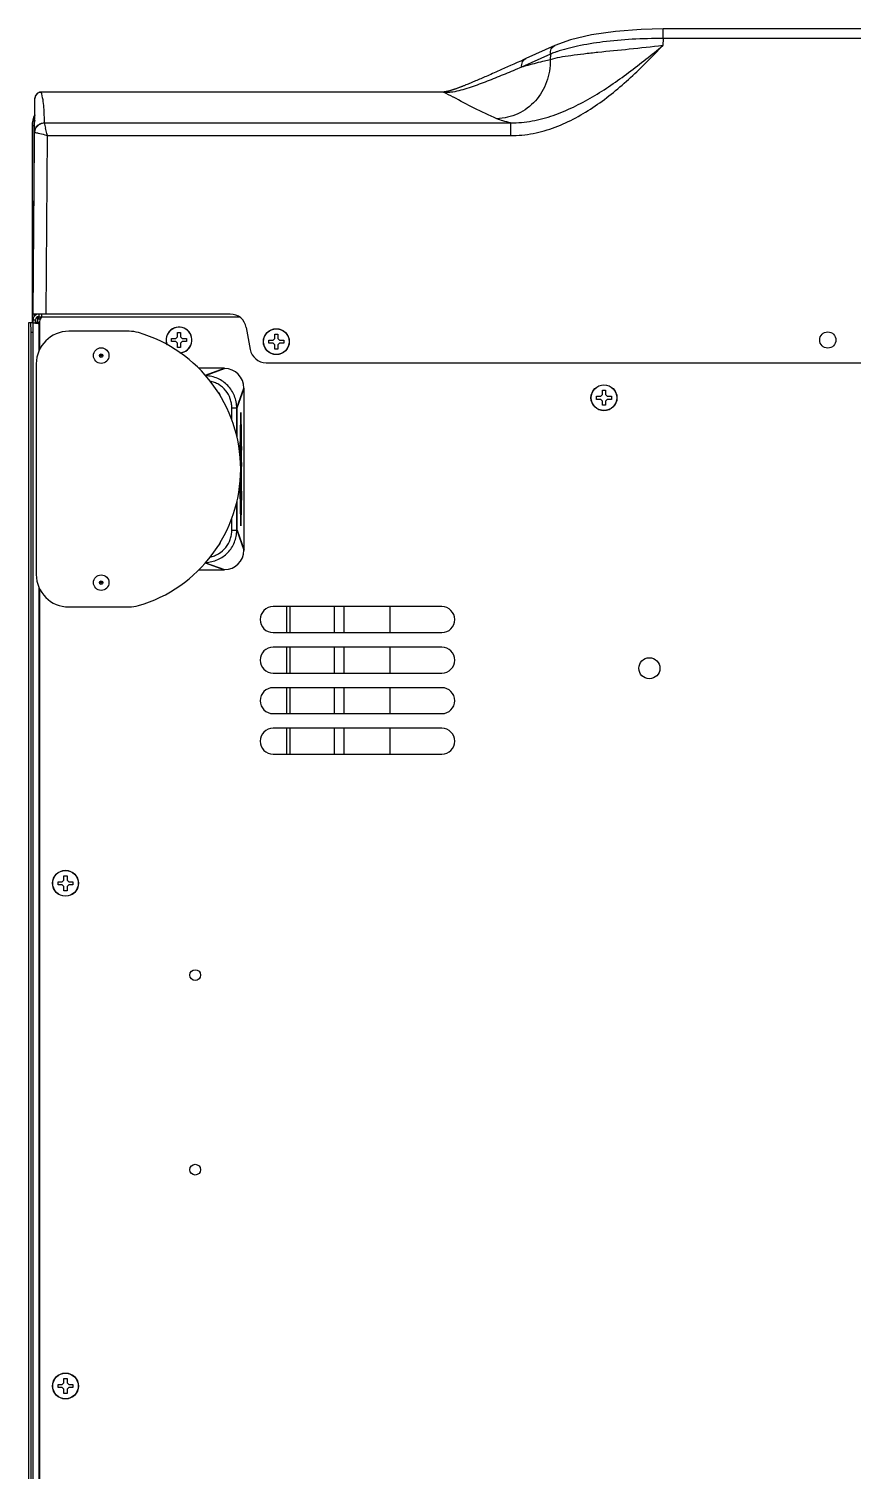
# Model space of a CAD drawing. Header units: millimetres. Extents: x -1538 to 3410, y -1646 to 2016.
# Drawn here: x -212.8 to 41.3, y 1532.9 to 1977.6 of the extents above; entities that cross this region are included whole.
import ezdxf

# ---------------------------------------------------------------- set-up
doc = ezdxf.new("R2010")
doc.units = ezdxf.units.MM
doc.header["$LTSCALE"] = 23.1
doc.layers.get('0').update_dxf_attribs({"linetype": 'CONTINUOUS'})

msp = doc.modelspace()

# ---------------------------------------------------------------- linework, layer by layer
at = {"linetype": 'Continuous'}
for p, q in [((-17.25, 1974.62), (-17.32, 1972.45)), ((-17.25, 1974.62), (-17.25, 1977.6)), ((454.32, 1977.6), (-17.25, 1977.6)), ((454.32, 1974.62), (-17.25, 1974.62)), ((-50.64, 1972.42), (-59.51, 1968.41)), ((-65.22, 1965.85), (-66.16, 1965.43)), ((-64.25, 1966.28), (-65.22, 1965.85)), ((-63.25, 1966.73), (-64.25, 1966.28)), ((-62.21, 1967.2), (-63.25, 1966.73)), ((-60.87, 1965.78), (-62.88, 1964.94)), ((-61.13, 1967.68), (-62.21, 1967.2)), ((-60.38, 1968.02), (-61.13, 1967.68)), ((-52, 1969.79), (-60.87, 1965.78)), ((-59.51, 1968.41), (-60.38, 1968.02)), ((-52, 1969.79), (-52.06, 1968.03)), ((-75.84, 1961.21), (-76.21, 1961.05)), ((-75.45, 1961.37), (-75.84, 1961.21)), ((-75.07, 1961.53), (-75.45, 1961.37)), ((-74.68, 1961.7), (-75.07, 1961.53)), ((-74.28, 1961.87), (-74.68, 1961.7)), ((-73.88, 1962.04), (-74.28, 1961.87)), ((-73.47, 1962.21), (-73.88, 1962.04)), ((-73.06, 1962.39), (-73.47, 1962.21)), ((-72.64, 1962.57), (-73.06, 1962.39)), ((-72.22, 1962.76), (-72.64, 1962.57)), ((-71.78, 1962.95), (-72.22, 1962.76)), ((-71.32, 1963.15), (-71.78, 1962.95)), ((-70.85, 1963.35), (-71.32, 1963.15)), ((-70.36, 1963.57), (-70.85, 1963.35)), ((-69.86, 1963.79), (-70.36, 1963.57)), ((-69.33, 1964.02), (-69.86, 1963.79)), ((-68.79, 1964.26), (-69.33, 1964.02)), ((-68.23, 1964.51), (-68.79, 1964.26)), ((-67.65, 1964.77), (-68.23, 1964.51)), ((-67.07, 1965.03), (-67.65, 1964.77)), ((-66.16, 1965.43), (-67.07, 1965.03)), ((-208.92, 1958.09), (-208.93, 1958.12)), ((-85.47, 1958.12), (-208.93, 1958.12)), ((-85.47, 1958.09), (-208.92, 1958.09)), ((-85.47, 1958.09), (-85.47, 1958.17)), ((-85.47, 1958.17), (-84.4, 1958.17)), ((-84.78, 1958), (-84.98, 1958.09)), ((-84.95, 1958.09), (-84.98, 1958.09)), ((-84.56, 1958.15), (-84.71, 1958.13)), ((-77.33, 1960.59), (-77.69, 1960.44)), ((-76.96, 1960.74), (-77.33, 1960.59)), ((-76.59, 1960.89), (-76.96, 1960.74)), ((-76.21, 1961.05), (-76.59, 1960.89)), ((-211.47, 1889.65), (-210.89, 1956.18)), ((-81.87, 1956.5), (-82.01, 1956.57)), ((-207.97, 1948.6), (-64.24, 1948.6)), ((-64.24, 1948.6), (-64.24, 1944.67)), ((-211.77, 1947.65), (-211.77, 1887.05)), ((-211.17, 1947.65), (-211.77, 1947.65)), ((-211.67, 1924.49), (-211.67, 1947.65)), ((-211.17, 1924.5), (-211.17, 1947.65)), ((-207.47, 1889.65), (-206.99, 1944.67)), ((-206.99, 1944.67), (-64.24, 1944.67)), ((-211.7, 1924.39), (-211.67, 1924.49)), ((-211.7, 1924.39), (-211.7, 1914.91)), ((-211.52, 1915.81), (-211.52, 1923.5)), ((-211.45, 1924.15), (-211.42, 1924.24)), ((-211.45, 1924.15), (-211.45, 1923.72)), ((-211.45, 1924.15), (-211.16, 1924.15)), ((-211.67, 1914.82), (-211.7, 1914.91)), ((-211.67, 1904.83), (-211.67, 1914.82)), ((-211.45, 1915.58), (-211.45, 1915.15)), ((-211.42, 1915.07), (-211.45, 1915.15)), ((-211.45, 1915.15), (-211.24, 1915.15)), ((-211.33, 1904.83), (-211.67, 1904.83)), ((-211.66, 1902.6), (-211.65, 1902.45)), ((-211.63, 1892.5), (-211.65, 1902.45)), ((-211.63, 1887.05), (-211.63, 1892.5)), ((-212.77, 1125.85), (-212.77, 1887.05)), ((-212.77, 1887.05), (-212.23, 1887.05)), ((-212.76, 1125.85), (-212.76, 1887.05)), ((-212.23, 1887.05), (-211.47, 1887.05)), ((-150.66, 1889.65), (-211.47, 1889.65)), ((-211.47, 1127.45), (-211.47, 1887.85)), ((-211.47, 1887.85), (-210.67, 1887.85)), ((-210.67, 1886.85), (-211.47, 1886.85)), ((-211.13, 1888.9), (-211.13, 1889.65)), ((-210.67, 1886.85), (-210.67, 1887.85)), ((-210.67, 1886.85), (-209.95, 1886.85)), ((-209.97, 1887.05), (-210.47, 1887.05)), ((-209.97, 1887.05), (-209.97, 1888.81)), ((-209.6, 1888.05), (-209.97, 1888.05)), ((-209.97, 1886.85), (-209.97, 1887.05)), ((-209.47, 1887.05), (-209.97, 1887.05)), ((-209.82, 1886.85), (-209.95, 1886.85)), ((-209.67, 1889.65), (-209.67, 1888.85)), ((-209.67, 1888.85), (-208.77, 1888.85)), ((-209.67, 1886.51), (-209.67, 1878.2)), ((-209.47, 1886.16), (-209.67, 1886.51)), ((-209.6, 1888.05), (-209.6, 1888.85)), ((-209.47, 1887.38), (-209.47, 1878.62)), ((-209.09, 1888.54), (-209.09, 1888.6)), ((-208.77, 1888.65), (-208.77, 1889.65)), ((-147.74, 1888.65), (-208.77, 1888.65)), ((-212.08, 1128.85), (-212.08, 1884.05)), ((-212.08, 1884.05), (-211.47, 1884.05)), ((-181.81, 1884.35), (-200.46, 1884.35)), ((-168.77, 1881.15), (-168.77, 1882.15)), ((-168.77, 1882.15), (-167.47, 1882.15)), ((-167.47, 1881.15), (-168.77, 1881.15)), ((-167.47, 1882.15), (-166.97, 1882.65)), ((-166.97, 1880.65), (-167.47, 1881.15)), ((-166.97, 1882.65), (-166.97, 1883.95)), ((-166.97, 1883.95), (-165.97, 1883.95)), ((-165.97, 1883.95), (-165.97, 1882.65)), ((-165.97, 1882.65), (-165.47, 1882.15)), ((-165.47, 1881.15), (-165.97, 1880.65)), ((-165.47, 1882.15), (-164.17, 1882.15)), ((-164.17, 1881.15), (-165.47, 1881.15)), ((-164.17, 1882.15), (-164.17, 1881.15)), ((-145.74, 1885.52), (-144.55, 1878.78)), ((-138.77, 1880.65), (-138.77, 1881.65)), ((-138.77, 1881.65), (-137.47, 1881.65)), ((-137.47, 1881.65), (-136.97, 1882.15)), ((-136.97, 1882.15), (-136.97, 1883.45)), ((-136.97, 1883.45), (-135.97, 1883.45)), ((-135.97, 1883.45), (-135.97, 1882.15)), ((-135.97, 1882.15), (-135.47, 1881.65)), ((-135.47, 1881.65), (-134.17, 1881.65)), ((-134.17, 1881.65), (-134.17, 1880.65)), ((-166.97, 1879.35), (-166.97, 1880.65)), ((-165.97, 1879.35), (-166.97, 1879.35)), ((-165.97, 1880.65), (-165.97, 1879.35)), ((-137.47, 1880.65), (-138.77, 1880.65)), ((-136.97, 1880.15), (-137.47, 1880.65)), ((-136.97, 1878.85), (-136.97, 1880.15)), ((-135.97, 1878.85), (-136.97, 1878.85)), ((-135.47, 1880.65), (-135.97, 1880.15)), ((-135.97, 1880.15), (-135.97, 1878.85)), ((-134.17, 1880.65), (-135.47, 1880.65)), ((-210.47, 1874.35), (-210.47, 1809.35)), ((-152.47, 1872.95), (-160.46, 1872.95)), ((-158.43, 1870.8), (-152.47, 1872.95)), ((-158.36, 1870.73), (-152.47, 1872.85)), ((-152.47, 1872.85), (-152.75, 1872.85)), ((-139.63, 1874.65), (576.69, 1874.65)), ((-148.69, 1860.71), (-146.47, 1866.84)), ((-148.59, 1860.71), (-146.37, 1866.84)), ((-146.47, 1866.57), (-146.47, 1866.84)), ((-146.37, 1816.86), (-146.37, 1866.84)), ((-37.77, 1863.35), (-37.77, 1864.35)), ((-37.77, 1864.35), (-36.47, 1864.35)), ((-36.47, 1863.35), (-37.77, 1863.35)), ((-36.47, 1864.35), (-35.97, 1864.85)), ((-35.97, 1862.85), (-36.47, 1863.35)), ((-35.97, 1864.85), (-35.97, 1866.15)), ((-35.97, 1866.15), (-34.97, 1866.15)), ((-34.97, 1866.15), (-34.97, 1864.85)), ((-34.97, 1864.85), (-34.47, 1864.35)), ((-34.47, 1863.35), (-34.97, 1862.85)), ((-34.47, 1864.35), (-33.17, 1864.35)), ((-33.17, 1863.35), (-34.47, 1863.35)), ((-33.17, 1864.35), (-33.17, 1863.35)), ((-150.18, 1857.04), (-150.18, 1860.71)), ((-150.18, 1860.71), (-148.69, 1860.71)), ((-148.69, 1852.1), (-148.69, 1860.71)), ((-148.59, 1851.6), (-148.59, 1860.71)), ((-35.97, 1861.55), (-35.97, 1862.85)), ((-34.97, 1861.55), (-35.97, 1861.55)), ((-34.97, 1862.85), (-34.97, 1861.55)), ((-147.56, 1856.03), (-147.56, 1856.02)), ((-147.27, 1856), (-147.27, 1856.04)), ((-147.58, 1850.18), (-147.58, 1850.31)), ((-147.58, 1849.98), (-147.58, 1850.18)), ((-147.55, 1852.52), (-147.55, 1852.68)), ((-147.55, 1852.34), (-147.55, 1852.52)), ((-147.53, 1853.7), (-147.53, 1853.83)), ((-147.35, 1853.82), (-147.43, 1853.82)), ((-147.42, 1852.34), (-147.35, 1852.34)), ((-147.35, 1850.31), (-147.42, 1850.31)), ((-147.3, 1853.83), (-147.3, 1853.7)), ((-147.24, 1853.83), (-147.24, 1853.95)), ((-147.64, 1848.83), (-147.64, 1848.76)), ((-147.61, 1847.18), (-147.6, 1847.69)), ((-147.61, 1846.93), (-147.61, 1847.18)), ((-147.61, 1846.83), (-147.61, 1846.93)), ((-147.61, 1846.42), (-147.61, 1846.83)), ((-147.61, 1846.35), (-147.61, 1846.42)), ((-147.5, 1847.18), (-147.5, 1846.93)), ((-147.39, 1846.35), (-147.5, 1843.8)), ((-147.34, 1847.69), (-147.48, 1847.69)), ((-147.48, 1846.42), (-147.39, 1846.42)), ((-147.43, 1848.83), (-147.35, 1848.83)), ((-147.43, 1843.96), (-147.33, 1846.51)), ((-147.32, 1846.89), (-147.32, 1847.18)), ((-147.48, 1842.61), (-147.34, 1842.61)), ((-147.34, 1843.88), (-147.43, 1843.88)), ((-147.32, 1843.12), (-147.32, 1843.38)), ((-147.2, 1842.73), (-147.2, 1842.61)), ((-147.64, 1835.74), (-147.64, 1835.08)), ((-147.6, 1835.08), (-147.6, 1835.74)), ((-147.59, 1834.84), (-147.6, 1835.08)), ((-147.58, 1833.76), (-147.58, 1833.77)), ((-147.58, 1833.64), (-147.58, 1833.76)), ((-147.58, 1833.42), (-147.58, 1833.64)), ((-147.57, 1832.52), (-147.57, 1832.57)), ((-147.49, 1833.64), (-147.46, 1832.58)), ((-147.46, 1832.52), (-147.49, 1831.45)), ((-147.41, 1833.77), (-147.45, 1834.84)), ((-147.38, 1834.84), (-147.41, 1833.77)), ((-147.37, 1832.58), (-147.33, 1833.64)), ((-147.33, 1831.45), (-147.37, 1832.52)), ((-148.69, 1823), (-148.69, 1831.6)), ((-148.59, 1823), (-148.59, 1832.11)), ((-147.55, 1831.33), (-147.56, 1831.45)), ((-147.55, 1831.32), (-147.55, 1831.33)), ((-147.55, 1831.11), (-147.55, 1831.32)), ((-147.53, 1829.96), (-147.53, 1830.01)), ((-147.45, 1830.26), (-147.41, 1831.32)), ((-147.41, 1831.32), (-147.38, 1830.26)), ((-147.3, 1830.01), (-147.3, 1829.96)), ((-147.27, 1827.67), (-147.26, 1827.94)), ((-150.18, 1823), (-150.18, 1826.67)), ((-150.18, 1823), (-148.69, 1823)), ((-148.69, 1823), (-146.47, 1816.86)), ((-148.59, 1823), (-146.37, 1816.86)), ((-146.47, 1816.86), (-146.47, 1817.14)), ((-160.46, 1810.75), (-152.47, 1810.75)), ((-158.43, 1812.91), (-152.47, 1810.75)), ((-158.36, 1812.98), (-152.47, 1810.85)), ((-152.75, 1810.85), (-152.47, 1810.85)), ((-209.67, 1805.51), (-209.67, 1263.2)), ((-209.47, 1805.08), (-209.47, 1263.62)), ((-200.46, 1799.35), (-181.81, 1799.35)), ((-85.47, 1799.45), (-137.47, 1799.45)), ((-133.27, 1791.45), (-133.27, 1799.45)), ((-132.27, 1799.45), (-132.27, 1791.45)), ((-118.67, 1799.45), (-118.67, 1791.45)), ((-115.67, 1799.45), (-115.67, 1791.45)), ((-101.47, 1799.45), (-101.47, 1791.45)), ((-137.47, 1791.45), (-85.47, 1791.45)), ((-85.47, 1786.95), (-137.47, 1786.95)), ((-133.27, 1778.95), (-133.27, 1786.95)), ((-132.27, 1786.95), (-132.27, 1778.95)), ((-118.67, 1786.95), (-118.67, 1778.95)), ((-115.67, 1786.95), (-115.67, 1778.95)), ((-101.47, 1786.95), (-101.47, 1778.95)), ((-137.47, 1778.95), (-85.47, 1778.95)), ((-85.47, 1774.45), (-137.47, 1774.45)), ((-133.27, 1766.45), (-133.27, 1774.45)), ((-132.27, 1774.45), (-132.27, 1766.45)), ((-118.67, 1774.45), (-118.67, 1766.45)), ((-115.67, 1774.45), (-115.67, 1766.45)), ((-101.47, 1774.45), (-101.47, 1766.45)), ((-137.47, 1766.45), (-85.47, 1766.45)), ((-85.47, 1761.95), (-137.47, 1761.95)), ((-133.27, 1753.95), (-133.27, 1761.95)), ((-132.27, 1761.95), (-132.27, 1753.95)), ((-118.67, 1761.95), (-118.67, 1753.95)), ((-115.67, 1761.95), (-115.67, 1753.95)), ((-101.47, 1761.95), (-101.47, 1753.95)), ((-137.47, 1753.95), (-85.47, 1753.95)), ((-203.77, 1713.65), (-203.77, 1714.65)), ((-203.77, 1714.65), (-202.47, 1714.65)), ((-202.47, 1713.65), (-203.77, 1713.65)), ((-202.47, 1714.65), (-201.97, 1715.15)), ((-201.97, 1713.15), (-202.47, 1713.65)), ((-201.97, 1715.15), (-201.97, 1716.45)), ((-201.97, 1716.45), (-200.97, 1716.45)), ((-201.97, 1711.85), (-201.97, 1713.15)), ((-200.97, 1716.45), (-200.97, 1715.15)), ((-200.97, 1715.15), (-200.47, 1714.65)), ((-200.47, 1713.65), (-200.97, 1713.15)), ((-200.97, 1713.15), (-200.97, 1711.85)), ((-200.47, 1714.65), (-199.17, 1714.65)), ((-199.17, 1713.65), (-200.47, 1713.65)), ((-199.17, 1714.65), (-199.17, 1713.65)), ((-200.97, 1711.85), (-201.97, 1711.85)), ((-201.97, 1560.15), (-201.97, 1561.45)), ((-201.97, 1561.45), (-200.97, 1561.45)), ((-200.97, 1561.45), (-200.97, 1560.15)), ((-203.77, 1558.65), (-203.77, 1559.65)), ((-203.77, 1559.65), (-202.47, 1559.65)), ((-202.47, 1558.65), (-203.77, 1558.65)), ((-202.47, 1559.65), (-201.97, 1560.15)), ((-201.97, 1558.15), (-202.47, 1558.65)), ((-201.97, 1556.85), (-201.97, 1558.15)), ((-200.97, 1556.85), (-201.97, 1556.85)), ((-200.97, 1560.15), (-200.47, 1559.65)), ((-200.47, 1558.65), (-200.97, 1558.15)), ((-200.97, 1558.15), (-200.97, 1556.85)), ((-200.47, 1559.65), (-199.17, 1559.65)), ((-199.17, 1558.65), (-200.47, 1558.65)), ((-199.17, 1559.65), (-199.17, 1558.65))]:
    msp.add_line(p, q, dxfattribs=at)
for points in [[(-17.25, 1977.6), (-24.02, 1977.43), (-31.9, 1976.81), (-39.27, 1975.72), (-45.83, 1974.17), (-50.65, 1972.42)], [(-208.93, 1958.12), (-209.45, 1958.05), (-210.19, 1957.66), (-210.7, 1956.99), (-210.89, 1956.18)], [(-84.25, 1958.2), (-84.41, 1958.17), (-84.56, 1958.15)], [(-83.46, 1958.37), (-83.62, 1958.33), (-83.78, 1958.29), (-83.94, 1958.26), (-84.09, 1958.23), (-84.25, 1958.2)], [(-82.98, 1958.5), (-83.14, 1958.46), (-83.3, 1958.41), (-83.46, 1958.37)], [(-77.69, 1960.44), (-78.05, 1960.29), (-78.23, 1960.22), (-78.41, 1960.15), (-78.58, 1960.07), (-78.76, 1960), (-78.94, 1959.93), (-79.11, 1959.87), (-79.29, 1959.8), (-79.46, 1959.73), (-79.63, 1959.66), (-79.81, 1959.6), (-79.98, 1959.53), (-80.15, 1959.47), (-80.32, 1959.4), (-80.49, 1959.34), (-80.66, 1959.28), (-80.83, 1959.21), (-81, 1959.15), (-81.17, 1959.09), (-81.33, 1959.03), (-81.5, 1958.98), (-81.67, 1958.92), (-81.83, 1958.86), (-82, 1958.81), (-82.16, 1958.75), (-82.33, 1958.7), (-82.49, 1958.65), (-82.66, 1958.6), (-82.82, 1958.55), (-82.98, 1958.5)]]:
    msp.add_lwpolyline(points, dxfattribs=at)
for centre, radius in [((-136.47, 1881.15), 4), ((-136.47, 1881.15), 3.95), ((33.53, 1881.65), 2.5), ((-190.47, 1876.85), 2.4), ((-190.47, 1876.85), 0.548), ((-190.47, 1876.85), 0.132), ((-35.47, 1863.85), 4), ((-35.47, 1863.85), 3.95), ((-190.47, 1806.85), 2.4), ((-190.47, 1806.85), 0.548), ((-190.47, 1806.85), 0.132), ((-21.47, 1780.45), 3.25), ((-201.47, 1714.15), 4), ((-201.47, 1714.15), 3.95), ((-161.47, 1685.85), 1.65), ((-161.47, 1625.85), 1.65), ((-201.47, 1559.15), 4), ((-201.47, 1559.15), 3.95)]:
    msp.add_circle(centre, radius, dxfattribs=at)
for centre, radius, start, end in [((-37.78, 1934.77), 37.8, 108.9337, 109.1458), ((-10.34, 1789.63), 183.26, 105.3782, 106.0045), ((-208.95, 1956.14), 1.94, 156.19, 173.9649), ((-208.93, 1956.13), 1.96, 133.6604, 139.6682), ((-208.91, 1956.1), 1.99, 115.3417, 133.5833), ((-208.93, 1956.13), 1.96, 111.3228, 115.2976), ((-180.35, 1768.36), 212.36, 62.4131, 63.254), ((-209, 1956.15), 1.89, 173.9917, 179.4854), ((-203.77, 1947.65), 8, 153.6735, 180), ((-203.77, 1947.65), 7.91, 155.1574, 180), ((-203.77, 1947.65), 7.41, 166.117, 180), ((-166.71, 1956.64), 42.04, 191.0188, 193.2791), ((-211.42, 1924.49), 0.25, 180.0197, 270.0131), ((-211.42, 1914.82), 0.25, 89.9869, 179.9803), ((-209.67, 1887.85), 1.8, 114.0021, 180), ((-209.67, 1887.85), 1, 90, 180), ((-135.09, 1920.39), 81.91, 204.1704, 204.4363), ((-207.97, 1887.38), 1.5, 122.231, 180), ((-208.37, 1887.85), 1, 113.6531, 174.8601), ((-210.27, 1886.96), 2.02, 52.9935, 54.2998), ((-166.47, 1881.65), 4, 274.7796, 200.7871), ((-166.47, 1881.65), 3.95, 273.8492, 201.7289), ((-150.66, 1884.65), 5, 10, 90), ((-181.81, 1874.35), 10, 73.6631, 90), ((-191.33, 1841.85), 43.87, 286.3369, 73.6631), ((-139.63, 1879.65), 5, 190, 270), ((-154.97, 1864.35), 1.25, 0.0014, 61.8703), ((187.6, 1849.6), 335.22, 178.9024, 179.2783), ((-514.2, 1849.1), 366.99, 0.7561, 1.0765), ((576.45, 1844.79), 724.1, 179.40242, 179.56308), ((405.53, 1846.6), 553.17, 179.2518, 179.4052), ((263.95, 1845.84), 411.56, 179.0941, 179.3769), ((58.89, 1849.13), 206.47, 178.7311, 179.0137), ((-349.55, 1849.19), 202.3, 0.8938, 1.2772), ((-531.24, 1846.21), 384.02, 0.6132, 0.9163), ((-700.43, 1844.27), 553.22, 0.4726, 0.626), ((-724.41, 1846.32), 577.22, 0.59822, 0.74518), ((740.96, 1842.01), 888.58, 179.72055, 179.8422), ((-973.38, 1842.24), 826.18, 0.11425, 0.37838), ((-1047.94, 1841.84), 900.74, 359.56982, 0.04896), ((990.33, 1841.59), 1137.99, 180.14861, 180.29479), ((712.26, 1841.59), 859.88, 180.1564, 180.29103), ((-234.46, 1838.6), 87.13, 359.1478, 0.8485), ((636.16, 1839.57), 783.81, 180.32816, 180.69929), ((198.17, 1836.93), 345.77, 180.7314, 180.9078), ((248.76, 1835.04), 396.39, 180.7281, 181.0661), ((81.44, 1835.02), 229.02, 180.9771, 181.131), ((45.62, 1834.31), 193.2, 181.13, 181.2742), ((-515.52, 1834.59), 368.32, 358.9653, 359.2867), ((-154.97, 1819.36), 1.25, 298.13, 359.9987), ((-181.81, 1809.35), 10, 270, 286.3369), ((-137.47, 1795.45), 4, 90, 270), ((-85.47, 1795.45), 4, 270, 90), ((-137.47, 1782.95), 4, 90, 270), ((-85.47, 1782.95), 4, 270, 90), ((-137.47, 1770.45), 4, 90, 270), ((-85.47, 1770.45), 4, 270, 90), ((-137.47, 1757.95), 4, 90, 270), ((-85.47, 1757.95), 4, 270, 90)]:
    msp.add_arc(centre, radius, start, end, dxfattribs=at)
for centre, major_axis, ratio, start_param, end_param in [((-211.07, 1923.5), (0, 0.45), 0.999848, 0.230428, 1.570796), ((-211.07, 1915.81), (0, 0.45), 0.999848, -4.712389, -3.542636), ((-200.46, 1874.35), (-10, 0), 0.999848, -1.570796, 0), ((-152.53, 1866.79), (4.31, 4.31), 0.990732, -0.780742, 0.780742), ((-147.38, 1851.33), (0, 3.38), 0.034921, 1.159279, 1.982313), ((-147.43, 1851.92), (0, 1.9), 0.034921, 6.283185, 7.442465), ((-147.43, 1850.74), (0, 1.9), 0.034921, -4.300872, -3.141593), ((-147.42, 1851.5), (0, 0.846), 0.034921, 0, 1.437065), ((-147.38, 1851.33), (0, 2.11), 0.034921, 1.437065, 1.704531), ((-147.42, 1851.16), (0, 0.846), 0.034921, -4.57865, -3.141593), ((-147.35, 1853.08), (0, 0.74), 0.034921, 3.141593, 6.283185), ((-147.35, 1849.57), (0, 0.74), 0.034921, 3.141593, 6.283185), ((-147.48, 1847.18), (0, 0.508), 0.034921, 0.000005, 1.570796), ((-147.48, 1846.93), (0, 0.508), 0.034921, 1.570796, 3.141593), ((-147.39, 1846.38), (0, 0.0423), 0.034921, -2.426008, 0), ((-147.34, 1847.18), (0, 0.508), 0.034921, -1.570796, 0), ((-147.34, 1846.89), (0, 0.508), 0.034921, -2.426008, -1.570796), ((-147.43, 1843.93), (0, 0.0423), 0.034921, 0.715566, 3.141593), ((-147.34, 1843.38), (0, 0.508), 0.034921, -1.570796, 0), ((-147.34, 1843.12), (0, 0.508), 0.034921, -3.141593, -1.570796), ((-147.47, 1834.24), (0, 0.846), 0.034921, 5.497787, 8.63938), ((-147.46, 1832.55), (0, 0.0423), 0.034921, -2.356194, -0.785398), ((-147.41, 1833.8), (0, 0.0423), 0.034921, -3.141592, -2.356218), ((-147.35, 1834.24), (0, 0.846), 0.034921, 3.926991, 7.068583), ((-147.37, 1832.55), (0, 0.0423), 0.034921, 0.785398, 2.356194), ((-147.47, 1830.86), (0, 0.846), 0.034921, 0.785408, 3.926991), ((-147.41, 1831.29), (0, 0.0423), 0.034921, -0.785398, 0), ((-147.35, 1830.86), (0, 0.846), 0.034921, 2.356194, 5.497792), ((-152.53, 1816.92), (4.31, -4.31), 0.990732, -0.780742, 0.780742), ((-200.46, 1809.35), (-10, 0), 0.999848, 0, 1.570796)]:
    msp.add_ellipse(centre, major_axis=major_axis, ratio=ratio, start_param=start_param, end_param=end_param, dxfattribs=at)
msp.add_ellipse((-147.41, 1838.6), major_axis=(0, 1.37), ratio=0.034921, dxfattribs=at)
for points, knots in [([(-17.25, 1974.62), (-20.43, 1974.63), (-26.62, 1974.47), (-35.45, 1973.69), (-43.23, 1972.45), (-47.96, 1971.24), (-50.05, 1970.52)], [0, 0, 0, 0, 0.287876, 0.559528, 0.800653, 1, 1, 1, 1]), ([(-64.24, 1948.6), (-62.01, 1948.58), (-57.53, 1949.02), (-51.05, 1950.79), (-44.86, 1953.39), (-36.99, 1957.64), (-27.75, 1963.99), (-20.77, 1969.59), (-17.32, 1972.45)], [0, 0, 0, 0, 0.12486, 0.249707, 0.374554, 0.499482, 0.749531, 1, 1, 1, 1]), ([(-64.24, 1944.67), (-61.91, 1944.67), (-57.23, 1945.16), (-50.47, 1947.13), (-44.09, 1950.06), (-36.12, 1954.96), (-27.1, 1962.43), (-20.54, 1969.08), (-17.32, 1972.45)], [0, 0, 0, 0, 0.125024, 0.250093, 0.375142, 0.500199, 0.750051, 1, 1, 1, 1]), ([(-17.32, 1972.45), (-20.77, 1972.03), (-27.44, 1971.3), (-35.57, 1970.51), (-41.57, 1969.86), (-45.5, 1969.36), (-48.97, 1968.85), (-51.1, 1968.35), (-52.06, 1968.03)], [0, 0, 0, 0, 0.297014, 0.574336, 0.699732, 0.813479, 0.913832, 1, 1, 1, 1]), ([(-52, 1969.79), (-52.04, 1970.33), (-51.91, 1971.17), (-51.29, 1972.02), (-50.87, 1972.31), (-50.65, 1972.42)], [0, 0, 0, 0, 0.520265, 0.764002, 1, 1, 1, 1]), ([(-50.18, 1970.48), (-50.34, 1970.42), (-50.95, 1970.21), (-51.55, 1969.97), (-52, 1969.79)], [0, 0, 0, 0, 0.259994, 1, 1, 1, 1]), ([(-52.06, 1968.03), (-52, 1965.74), (-52.72, 1961.11), (-56.27, 1955.14), (-61.79, 1951.02), (-66.25, 1949.94), (-68.47, 1949.86)], [0, 0, 0, 0, 0.255361, 0.506088, 0.753262, 1, 1, 1, 1]), ([(-60.87, 1965.78), (-60.92, 1966.32), (-60.78, 1967.17), (-60.16, 1968.02), (-59.74, 1968.31), (-59.51, 1968.41)], [0, 0, 0, 0, 0.520273, 0.763992, 1, 1, 1, 1]), ([(-52.06, 1968.03), (-52.63, 1967.91), (-54.94, 1967.39), (-57.23, 1966.79), (-58.94, 1966.32)], [0, 0, 0, 0, 0.24893, 1, 1, 1, 1]), ([(-62.88, 1964.94), (-64.51, 1964.25), (-67.77, 1962.9), (-72.69, 1960.94), (-76.84, 1959.44), (-80.19, 1958.47), (-81.89, 1958.12), (-82.74, 1958.03)], [0, 0, 0, 0, 0.251513, 0.503197, 0.754215, 0.878583, 1, 1, 1, 1]), ([(-207.98, 1948.62), (-207.98, 1950.2), (-207.99, 1953.39), (-208.49, 1956.55), (-208.92, 1958.09)], [0, 0, 0, 0, 0.496509, 1, 1, 1, 1]), ([(-84.98, 1958.09), (-84.97, 1958.1), (-84.93, 1958.11), (-84.88, 1958.11), (-84.85, 1958.12)], [0, 0, 0, 0, 0.184879, 1, 1, 1, 1]), ([(-83.49, 1957.97), (-83.62, 1957.96), (-84.11, 1957.95), (-84.6, 1957.99), (-84.95, 1958.09)], [0, 0, 0, 0, 0.267433, 1, 1, 1, 1]), ([(-68.47, 1949.86), (-70.85, 1950.88), (-75.35, 1953.03), (-79.75, 1955.39), (-81.87, 1956.5)], [0, 0, 0, 0, 0.518975, 1, 1, 1, 1]), ([(-210.98, 1945.68), (-210.97, 1946.06), (-210.81, 1946.84), (-210.14, 1947.82), (-209.15, 1948.47), (-208.37, 1948.62), (-207.98, 1948.62)], [0, 0, 0, 0, 0.248956, 0.498541, 0.748978, 1, 1, 1, 1]), ([(-210.94, 1945.66), (-210.93, 1946.04), (-210.76, 1946.81), (-210.1, 1947.78), (-209.12, 1948.44), (-208.35, 1948.6), (-207.97, 1948.6)], [0, 0, 0, 0, 0.249711, 0.500155, 0.75051, 1, 1, 1, 1]), ([(-207.97, 1948.6), (-207.97, 1948.61), (-207.98, 1948.61), (-207.98, 1948.62), (-207.98, 1948.62)], [0, 0, 0, 0, 0.538456, 1, 1, 1, 1]), ([(-64.24, 1948.6), (-65.04, 1948.78), (-66.47, 1949.14), (-67.87, 1949.6), (-68.47, 1949.86)], [0, 0, 0, 0, 0.559516, 1, 1, 1, 1]), ([(-210.98, 1945.68), (-210.98, 1945.67), (-210.97, 1945.66), (-210.95, 1945.66), (-210.94, 1945.66)], [0, 0, 0, 0, 0.105006, 1, 1, 1, 1]), ([(-210.94, 1945.66), (-210.58, 1945.61), (-209.53, 1945.39), (-208.49, 1945.13), (-207.81, 1944.93)], [0, 0, 0, 0, 0.333298, 1, 1, 1, 1]), ([(-206.98, 1944.67), (-207.05, 1944.88), (-207.29, 1945.64), (-207.49, 1946.41), (-207.62, 1946.98)], [0, 0, 0, 0, 0.265131, 1, 1, 1, 1]), ([(-211.68, 1924.3), (-211.66, 1924.26), (-211.6, 1924.19), (-211.5, 1924.15), (-211.45, 1924.15)], [0, 0, 0, 0, 0.452936, 1, 1, 1, 1]), ([(-211.67, 1924.49), (-211.67, 1924.49), (-211.67, 1924.49), (-211.66, 1924.49), (-211.65, 1924.49), (-211.63, 1924.49), (-211.58, 1924.5), (-211.52, 1924.5), (-211.45, 1924.5), (-211.33, 1924.5), (-211.24, 1924.5), (-211.17, 1924.5)], [0, 0, 0, 0, 0.005851, 0.020989, 0.045391, 0.078855, 0.171642, 0.295897, 0.44697, 0.619088, 1, 1, 1, 1]), ([(-211.17, 1923.91), (-211.27, 1923.88), (-211.45, 1923.77), (-211.52, 1923.57), (-211.52, 1923.47)], [0, 0, 0, 0, 0.500246, 1, 1, 1, 1]), ([(-211.52, 1923.47), (-211.52, 1923.47), (-211.51, 1923.47), (-211.5, 1923.47), (-211.49, 1923.47), (-211.47, 1923.47), (-211.47, 1923.47)], [0, 0, 0, 0, 0.0647, 0.253538, 0.565814, 1, 1, 1, 1]), ([(-211.47, 1923.47), (-211.45, 1923.47), (-211.35, 1923.46), (-211.26, 1923.46), (-211.18, 1923.46)], [0, 0, 0, 0, 0.171387, 1, 1, 1, 1]), ([(-211.42, 1924.24), (-211.42, 1924.24), (-211.41, 1924.24), (-211.4, 1924.24), (-211.38, 1924.25), (-211.35, 1924.25), (-211.31, 1924.25), (-211.25, 1924.25), (-211.21, 1924.25), (-211.17, 1924.25)], [0, 0, 0, 0, 0.021686, 0.079723, 0.172507, 0.296663, 0.447577, 0.619506, 1, 1, 1, 1]), ([(-211.45, 1915.15), (-211.52, 1915.15), (-211.65, 1915.1), (-211.7, 1914.97), (-211.7, 1914.91)], [0, 0, 0, 0, 0.555012, 1, 1, 1, 1]), ([(-211.25, 1914.81), (-211.3, 1914.81), (-211.38, 1914.81), (-211.48, 1914.81), (-211.55, 1914.81), (-211.6, 1914.81), (-211.63, 1914.81), (-211.65, 1914.81), (-211.66, 1914.81), (-211.67, 1914.81), (-211.67, 1914.81), (-211.67, 1914.82)], [0, 0, 0, 0, 0.390212, 0.562141, 0.711278, 0.832943, 0.923289, 0.955801, 0.979483, 0.99421, 1, 1, 1, 1]), ([(-211.24, 1915.42), (-211.32, 1915.46), (-211.46, 1915.57), (-211.52, 1915.75), (-211.52, 1915.84)], [0, 0, 0, 0, 0.500064, 1, 1, 1, 1]), ([(-211.25, 1915.84), (-211.28, 1915.84), (-211.34, 1915.84), (-211.4, 1915.84), (-211.44, 1915.84), (-211.47, 1915.84), (-211.5, 1915.84), (-211.51, 1915.84), (-211.52, 1915.84), (-211.52, 1915.84)], [0, 0, 0, 0, 0.425467, 0.597535, 0.740542, 0.853113, 0.934205, 0.983281, 1, 1, 1, 1]), ([(-211.67, 1904.83), (-211.67, 1904.58), (-211.67, 1904.11), (-211.67, 1903.47), (-211.67, 1902.97), (-211.66, 1902.7), (-211.66, 1902.6)], [0, 0, 0, 0, 0.331625, 0.633025, 0.868935, 1, 1, 1, 1]), ([(-211.35, 1903.05), (-211.44, 1903.01), (-211.6, 1902.89), (-211.66, 1902.69), (-211.66, 1902.6)], [0, 0, 0, 0, 0.502491, 1, 1, 1, 1]), ([(-211.36, 1902.9), (-211.44, 1902.86), (-211.6, 1902.73), (-211.65, 1902.54), (-211.65, 1902.45)], [0, 0, 0, 0, 0.502089, 1, 1, 1, 1]), ([(-211.65, 1902.45), (-211.65, 1902.46), (-211.63, 1902.5), (-211.53, 1902.54), (-211.43, 1902.56), (-211.35, 1902.56)], [0, 0, 0, 0, 0.126061, 0.333902, 1, 1, 1, 1]), ([(-211.63, 1892.5), (-211.63, 1892.51), (-211.61, 1892.52), (-211.58, 1892.53), (-211.52, 1892.54), (-211.48, 1892.55), (-211.45, 1892.55)], [0, 0, 0, 0, 0.098458, 0.296872, 0.600767, 1, 1, 1, 1]), ([(-212.08, 1884.05), (-212.08, 1884.25), (-212.08, 1884.63), (-212.09, 1885.19), (-212.1, 1885.7), (-212.12, 1886.09), (-212.13, 1886.36), (-212.15, 1886.54), (-212.16, 1886.69), (-212.17, 1886.82), (-212.19, 1886.92), (-212.2, 1886.98), (-212.21, 1887.02), (-212.22, 1887.04), (-212.23, 1887.05), (-212.23, 1887.05)], [0, 0, 0, 0, 0.194138, 0.380837, 0.552946, 0.70388, 0.769571, 0.827888, 0.878284, 0.920292, 0.953541, 0.977782, 0.986504, 0.992999, 1, 1, 1, 1]), ([(-210.37, 1886.85), (-210.46, 1887.01), (-210.57, 1887.26), (-210.65, 1887.6), (-210.67, 1887.77), (-210.67, 1887.85)], [0, 0, 0, 0, 0.517982, 0.76168, 1, 1, 1, 1]), ([(-209.67, 1886.51), (-209.74, 1886.59), (-209.83, 1886.71), (-209.92, 1886.82), (-209.95, 1886.85)], [0, 0, 0, 0, 0.750537, 1, 1, 1, 1]), ([(-209.6, 1888.85), (-209.56, 1888.85), (-209.48, 1888.84), (-209.36, 1888.78), (-209.23, 1888.7), (-209.14, 1888.64), (-209.09, 1888.6)], [0, 0, 0, 0, 0.186208, 0.412303, 0.683923, 1, 1, 1, 1]), ([(-209.35, 1888.01), (-209.39, 1888.02), (-209.47, 1888.04), (-209.56, 1888.05), (-209.6, 1888.05)], [0, 0, 0, 0, 0.530683, 1, 1, 1, 1]), ([(-148.69, 1860.71), (-148.69, 1861.34), (-148.81, 1862.61), (-149.35, 1864.44), (-150.23, 1866.14), (-151.42, 1867.64), (-152.87, 1868.88), (-154.53, 1869.82), (-156.34, 1870.43), (-157.61, 1870.6), (-158.24, 1870.63)], [0, 0, 0, 0, 0.124994, 0.249986, 0.374988, 0.499989, 0.62499, 0.749992, 0.874982, 1, 1, 1, 1]), ([(-150.18, 1860.71), (-150.18, 1861.19), (-150.27, 1862.15), (-150.75, 1864.01), (-151.94, 1866.14), (-153.79, 1867.74), (-155.51, 1868.59), (-156.44, 1868.87), (-156.91, 1868.96)], [0, 0, 0, 0, 0.125229, 0.250461, 0.500004, 0.749542, 0.874775, 1, 1, 1, 1]), ([(-147.41, 1859.35), (-147.42, 1859.35), (-147.42, 1859.34), (-147.43, 1859.33), (-147.43, 1859.3), (-147.44, 1859.24), (-147.45, 1859.15), (-147.46, 1859.02), (-147.47, 1858.85), (-147.48, 1858.67), (-147.49, 1858.46), (-147.5, 1858.15), (-147.52, 1857.73), (-147.53, 1857.19), (-147.54, 1856.62), (-147.55, 1856.23), (-147.56, 1856.03)], [0, 0, 0, 0, 0.002554, 0.00811, 0.016782, 0.028412, 0.059724, 0.100476, 0.149332, 0.205251, 0.26746, 0.335266, 0.484788, 0.648272, 0.821057, 1, 1, 1, 1]), ([(-147.37, 1859.04), (-147.37, 1859.08), (-147.38, 1859.16), (-147.39, 1859.25), (-147.39, 1859.3), (-147.4, 1859.33), (-147.41, 1859.34), (-147.41, 1859.35), (-147.41, 1859.35)], [0, 0, 0, 0, 0.406052, 0.717518, 0.833052, 0.919167, 0.974372, 1, 1, 1, 1]), ([(-147.27, 1856.04), (-147.28, 1856.61), (-147.3, 1857.43), (-147.33, 1858.43), (-147.35, 1858.86), (-147.37, 1859.04)], [0, 0, 0, 0, 0.574395, 0.815819, 1, 1, 1, 1]), ([(-147.53, 1853.83), (-147.52, 1854.18), (-147.5, 1854.81), (-147.48, 1855.44), (-147.46, 1855.72)], [0, 0, 0, 0, 0.565272, 1, 1, 1, 1]), ([(-147.46, 1855.72), (-147.45, 1855.76), (-147.45, 1855.84), (-147.44, 1855.93), (-147.43, 1855.98), (-147.43, 1856.01), (-147.42, 1856.02), (-147.42, 1856.03), (-147.41, 1856.03)], [0, 0, 0, 0, 0.415334, 0.72749, 0.840631, 0.9235, 0.975739, 1, 1, 1, 1]), ([(-147.41, 1856.03), (-147.41, 1856.03), (-147.41, 1856.03), (-147.4, 1856.01), (-147.39, 1855.97), (-147.39, 1855.91), (-147.38, 1855.83), (-147.37, 1855.73), (-147.36, 1855.61), (-147.36, 1855.48), (-147.35, 1855.27), (-147.33, 1854.99), (-147.32, 1854.63), (-147.31, 1854.24), (-147.3, 1853.97), (-147.3, 1853.83)], [0, 0, 0, 0, 0.002468, 0.007216, 0.024665, 0.052629, 0.090438, 0.137126, 0.191571, 0.252879, 0.32026, 0.470221, 0.636067, 0.813545, 1, 1, 1, 1]), ([(-147.63, 1850.31), (-147.63, 1850.19), (-147.63, 1849.7), (-147.64, 1849.2), (-147.64, 1848.83)], [0, 0, 0, 0, 0.249142, 1, 1, 1, 1]), ([(-147.6, 1848.83), (-147.59, 1848.93), (-147.59, 1849.31), (-147.59, 1849.69), (-147.58, 1849.98)], [0, 0, 0, 0, 0.251254, 1, 1, 1, 1]), ([(-147.23, 1830), (-147.21, 1831.83), (-147.18, 1835.55), (-147.16, 1841.14), (-147.17, 1846.76), (-147.2, 1850.5), (-147.22, 1852.35)], [0, 0, 0, 0, 0.245745, 0.498361, 0.751565, 1, 1, 1, 1]), ([(-147.6, 1847.69), (-147.6, 1847.79), (-147.6, 1848.17), (-147.6, 1848.55), (-147.6, 1848.83)], [0, 0, 0, 0, 0.250896, 1, 1, 1, 1]), ([(-147.23, 1848.84), (-147.23, 1848.74), (-147.23, 1848.36), (-147.22, 1847.98), (-147.22, 1847.69)], [0, 0, 0, 0, 0.249057, 1, 1, 1, 1]), ([(-147.37, 1841.14), (-147.38, 1841.18), (-147.38, 1841.26), (-147.39, 1841.35), (-147.4, 1841.4), (-147.4, 1841.43), (-147.41, 1841.44), (-147.41, 1841.45), (-147.41, 1841.45)], [0, 0, 0, 0, 0.421482, 0.731798, 0.843323, 0.925101, 0.976713, 1, 1, 1, 1]), ([(-147.34, 1839.89), (-147.34, 1840.12), (-147.35, 1840.54), (-147.36, 1840.96), (-147.37, 1841.14)], [0, 0, 0, 0, 0.568342, 1, 1, 1, 1]), ([(-147.6, 1835.74), (-147.6, 1835.86), (-147.61, 1836.36), (-147.61, 1836.85), (-147.61, 1837.22)], [0, 0, 0, 0, 0.24909, 1, 1, 1, 1]), ([(-147.37, 1836.05), (-147.36, 1836.23), (-147.35, 1836.65), (-147.34, 1837.06), (-147.34, 1837.3)], [0, 0, 0, 0, 0.431751, 1, 1, 1, 1]), ([(-147.58, 1833.77), (-147.59, 1833.86), (-147.59, 1834.21), (-147.59, 1834.57), (-147.59, 1834.84)], [0, 0, 0, 0, 0.248752, 1, 1, 1, 1]), ([(-147.57, 1832.57), (-147.57, 1832.64), (-147.58, 1832.93), (-147.58, 1833.21), (-147.58, 1833.42)], [0, 0, 0, 0, 0.248453, 1, 1, 1, 1]), ([(-147.41, 1835.74), (-147.41, 1835.74), (-147.41, 1835.75), (-147.4, 1835.76), (-147.4, 1835.79), (-147.39, 1835.84), (-147.38, 1835.93), (-147.38, 1836.01), (-147.37, 1836.05)], [0, 0, 0, 0, 0.023287, 0.074899, 0.156679, 0.268204, 0.578522, 1, 1, 1, 1]), ([(-147.23, 1835.08), (-147.24, 1834.21), (-147.25, 1832.52), (-147.28, 1830.82), (-147.3, 1830.01)], [0, 0, 0, 0, 0.516403, 1, 1, 1, 1]), ([(-147.46, 1827.99), (-147.48, 1828.27), (-147.5, 1828.92), (-147.52, 1829.58), (-147.53, 1829.96)], [0, 0, 0, 0, 0.429454, 1, 1, 1, 1]), ([(-147.41, 1827.67), (-147.42, 1827.67), (-147.42, 1827.68), (-147.43, 1827.7), (-147.43, 1827.73), (-147.44, 1827.78), (-147.45, 1827.87), (-147.45, 1827.94), (-147.46, 1827.99)], [0, 0, 0, 0, 0.025171, 0.080378, 0.166641, 0.282343, 0.594008, 1, 1, 1, 1]), ([(-147.3, 1829.96), (-147.3, 1829.82), (-147.31, 1829.54), (-147.32, 1829.13), (-147.33, 1828.76), (-147.34, 1828.47), (-147.35, 1828.26), (-147.36, 1828.12), (-147.37, 1828), (-147.38, 1827.89), (-147.39, 1827.8), (-147.39, 1827.74), (-147.4, 1827.7), (-147.41, 1827.68), (-147.41, 1827.67), (-147.41, 1827.67)], [0, 0, 0, 0, 0.186524, 0.364369, 0.529869, 0.678549, 0.745054, 0.805564, 0.85947, 0.90608, 0.944482, 0.973613, 0.992298, 0.997447, 1, 1, 1, 1]), ([(-147.56, 1827.67), (-147.55, 1827.47), (-147.54, 1827.08), (-147.53, 1826.51), (-147.52, 1825.98), (-147.5, 1825.56), (-147.49, 1825.24), (-147.48, 1825.03), (-147.47, 1824.85), (-147.46, 1824.68), (-147.45, 1824.55), (-147.44, 1824.46), (-147.43, 1824.4), (-147.43, 1824.38), (-147.42, 1824.36), (-147.42, 1824.35), (-147.41, 1824.35)], [0, 0, 0, 0, 0.178762, 0.350454, 0.513221, 0.663467, 0.732175, 0.795466, 0.852395, 0.901908, 0.942736, 0.973293, 0.98434, 0.992441, 0.99757, 1, 1, 1, 1]), ([(-147.41, 1824.35), (-147.41, 1824.35), (-147.4, 1824.36), (-147.4, 1824.38), (-147.39, 1824.4), (-147.39, 1824.46), (-147.38, 1824.55), (-147.37, 1824.63), (-147.37, 1824.67)], [0, 0, 0, 0, 0.0248, 0.077087, 0.159648, 0.272238, 0.583725, 1, 1, 1, 1]), ([(-147.37, 1824.67), (-147.35, 1824.86), (-147.33, 1825.29), (-147.3, 1826.29), (-147.28, 1827.1), (-147.27, 1827.67)], [0, 0, 0, 0, 0.188032, 0.430781, 1, 1, 1, 1]), ([(-158.24, 1813.08), (-157.61, 1813.1), (-156.34, 1813.27), (-154.53, 1813.88), (-152.87, 1814.82), (-151.42, 1816.07), (-150.23, 1817.57), (-149.35, 1819.26), (-148.81, 1821.1), (-148.69, 1822.37), (-148.69, 1823)], [0, 0, 0, 0, 0.125018, 0.250008, 0.37501, 0.500011, 0.625012, 0.750013, 0.875006, 1, 1, 1, 1]), ([(-156.91, 1814.74), (-156.44, 1814.84), (-155.51, 1815.11), (-153.79, 1815.96), (-151.94, 1817.57), (-150.75, 1819.7), (-150.27, 1821.56), (-150.18, 1822.52), (-150.18, 1823)], [0, 0, 0, 0, 0.125225, 0.250458, 0.499996, 0.749539, 0.874771, 1, 1, 1, 1])]:
    msp.add_open_spline(points, degree=3, knots=knots, dxfattribs=at)
for points in [[(-210.72, 1956.93), (-210.65, 1957.1), (-210.54, 1957.26), (-210.42, 1957.4)], [(-209.64, 1957.96), (-209.41, 1958.05), (-209.17, 1958.09), (-208.92, 1958.09)], [(-84.85, 1958.12), (-84.8, 1958.12), (-84.76, 1958.13), (-84.71, 1958.13)], [(-82.74, 1958.03), (-82.99, 1958), (-83.24, 1957.98), (-83.49, 1957.97)], [(-207.81, 1944.93), (-207.53, 1944.85), (-207.26, 1944.76), (-206.99, 1944.67)], [(-211.7, 1924.39), (-211.7, 1924.36), (-211.69, 1924.33), (-211.68, 1924.3)], [(-147.64, 1847.69), (-147.65, 1847.27), (-147.65, 1846.85), (-147.65, 1846.42)], [(-147.65, 1846.42), (-147.65, 1845.97), (-147.65, 1845.51), (-147.65, 1845.06)], [(-147.64, 1848.76), (-147.64, 1848.4), (-147.64, 1848.05), (-147.64, 1847.69)], [(-147.21, 1843.88), (-147.21, 1843.5), (-147.21, 1843.12), (-147.2, 1842.73)]]:
    msp.add_open_spline(points, degree=3, dxfattribs=at)

doc.saveas('drawing.dxf')
